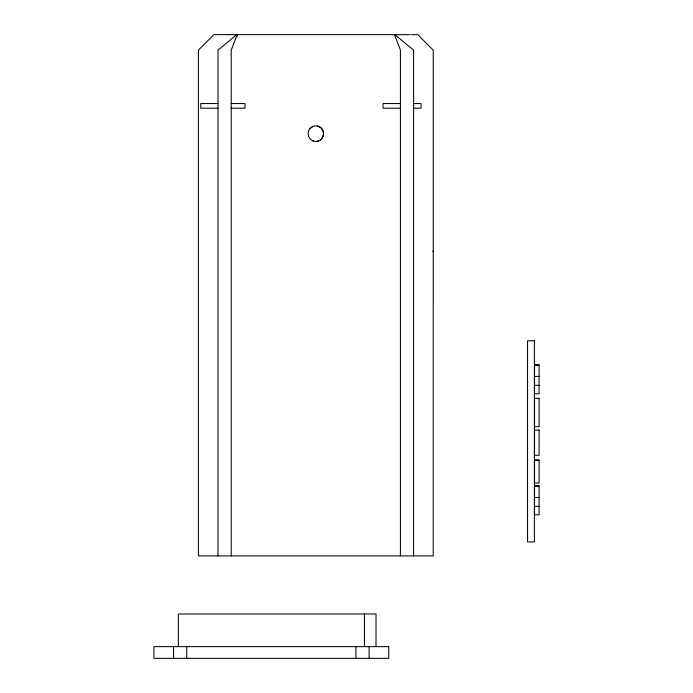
<?xml version="1.0" encoding="UTF-8"?>
<svg xmlns="http://www.w3.org/2000/svg" width="693" height="693" viewBox="0 0 693 693"><rect width="100%" height="100%" fill="white"/><g stroke="black" fill="none" stroke-linecap="round" stroke-linejoin="round"><path stroke-width="1.04" d="M312.734 140.757L312.959 140.852A7.736 7.736 0 0 0 318.65 140.852L318.875 140.757A7.744 7.736 90 0 0 321.604 138.773L321.769 138.591A7.718 7.701 -90 0 0 321.769 128.733L321.604 128.543A7.744 7.736 -90 0 0 318.875 126.559L318.65 126.472A7.736 7.736 0 0 0 312.959 126.464L312.734 126.559A7.744 7.736 90 0 0 310.005 128.543L309.849 128.733A7.718 7.701 -90 0 0 309.918 138.591L310.005 138.773A7.727 7.718 -90 0 0 313.444 141.008M236.685 34.65L218.018 50.121L218.018 555.899M317.255 141.259L317.29 141.251A7.71 7.701 0 0 0 320.92 139.458L321.102 139.302A7.727 7.718 -90 0 0 321.102 128.023L320.92 127.858A7.71 7.701 0 0 0 317.29 126.074L317.29 126.065M409.797 34.65L213.86 34.65L198.389 50.121L198.397 555.899L433.212 555.899L433.22 50.121L417.749 34.65L411.07 34.65M218.018 103.543L200.745 103.543L200.745 108.195L218.018 108.195M231.228 103.543L245.01 103.543L245.01 108.195L231.228 108.195M400.415 103.543L383.03 103.543L383.03 108.195L400.415 108.195M413.6 103.543L421.093 103.543L421.093 108.195L413.6 108.195M432.77 251.204L433.22 251.204M534.52 364.743L539.085 364.743L539.085 393.754L534.52 393.754L534.52 365.194L539.085 365.194M534.52 376.438L539.085 376.438M534.52 385.299L539.085 385.299M534.52 459.935L539.085 459.935L539.085 483.012L534.52 483.012L534.52 460.351L539.085 460.351M534.52 485.793L539.085 485.793L539.085 514.804L534.52 514.804L534.52 486.243L539.085 486.243M534.52 497.487L539.085 497.487M534.52 506.349L539.085 506.349M394.863 34.65L413.6 50.121L413.6 555.899M394.551 34.65L400.415 50.121L400.415 555.899M376.022 646.63L376.022 613.989L178.344 613.989L178.344 646.63M369.126 646.63L369.126 658.35M364.44 613.989L364.44 646.63M355.942 646.63L355.942 658.35M237.119 36.807L237.119 34.65L231.211 50.121L231.211 555.899M186.738 646.63L186.738 658.35M173.545 646.63L173.545 658.35M310.014 128.543A7.744 7.736 -90 0 1 313.418 126.308M534.381 340.791L527.546 340.791L527.546 541.943L534.381 541.952L534.381 340.8M539.085 398.345L534.52 398.345L534.52 426.706L539.085 426.706L539.085 398.345M539.085 430.084L534.52 430.084L534.52 455.266L539.085 455.266L539.085 430.084M388.738 646.63L153.915 646.63L153.924 658.35L388.738 658.35L388.747 646.63"/></g></svg>
